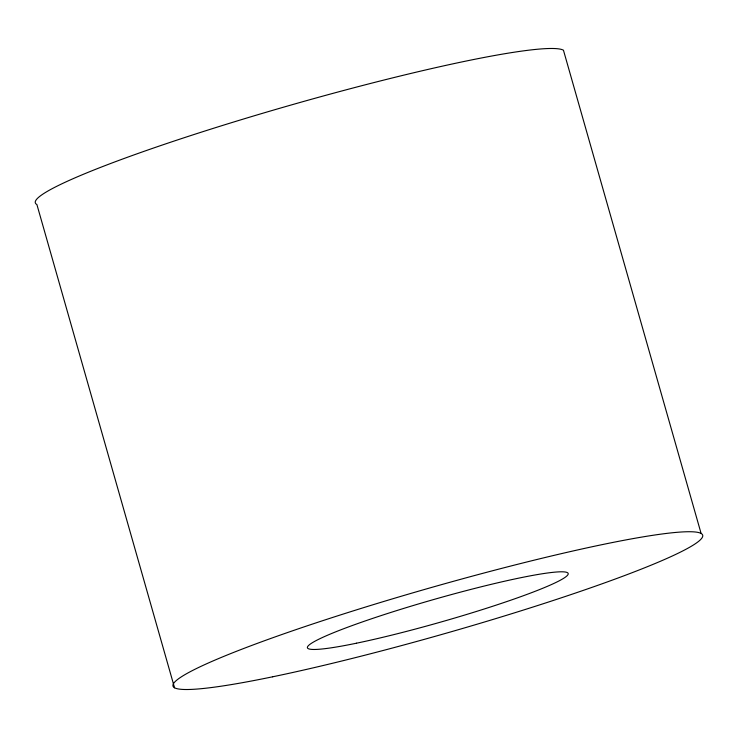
<?xml version="1.0" encoding="UTF-8"?>
<svg xmlns="http://www.w3.org/2000/svg" width="738" height="738" viewBox="0 0 738 738"><rect width="100%" height="100%" fill="white"/><g stroke="black" fill="none" stroke-linecap="round" stroke-linejoin="round"><path stroke-width="1.11" d="M701.1 533.454L563.445 50.202A275.385 24.003 -15.9 0 0 270.542 110.958A275.385 24.003 -15.9 0 0 36.9 204.546L174.555 687.798M356.528 643.195A135.524 11.808 -15.9 0 0 566.747 576.037A135.524 11.808 -15.9 0 0 390.208 612.651A135.524 11.808 -15.9 0 0 356.528 643.195M272.626 676.801A275.385 24.003 -15.9 0 0 699.799 540.336A275.385 24.003 -15.9 0 0 341.067 614.736A275.385 24.003 -15.9 0 0 272.626 676.801"/></g></svg>
